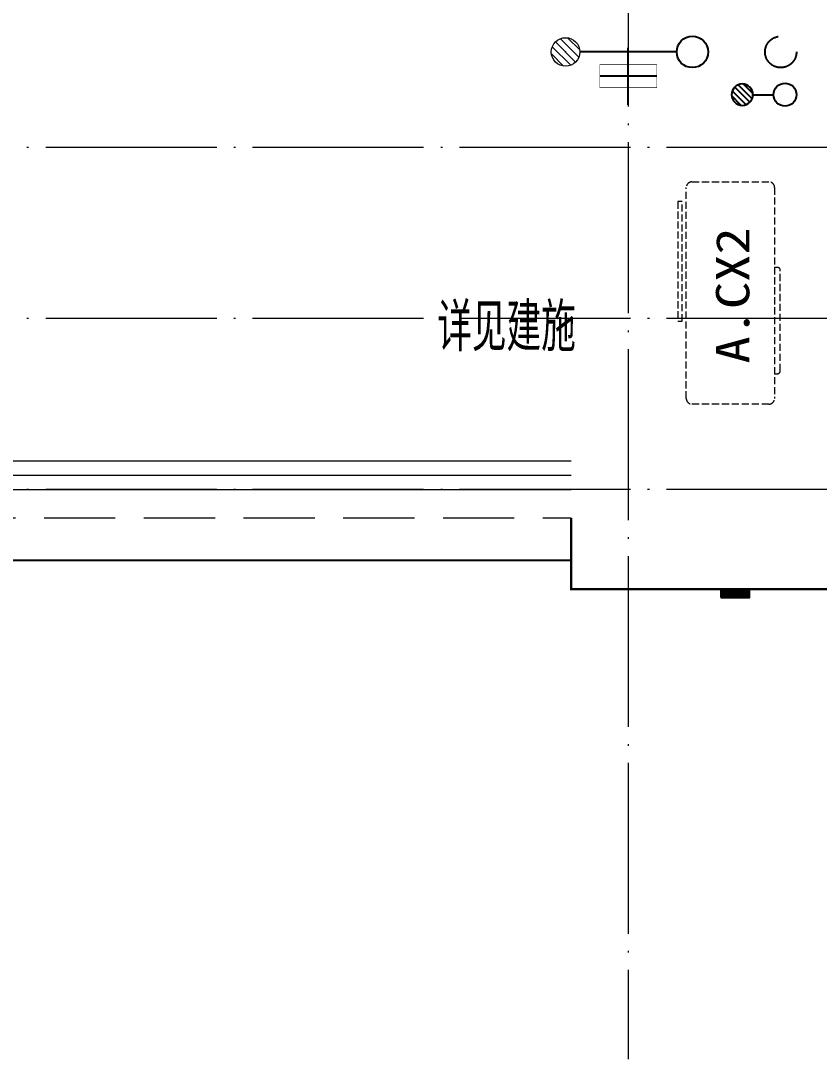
# Model space of a CAD drawing. Extents: x -518115 to 1124316, y -209821 to 1628073.
# Drawn here: x 847285 to 850087, y 593449 to 597093 of the extents above; entities that cross this region are included whole.
import ezdxf

# ---------------------------------------------------------------- set-up
doc = ezdxf.new("R2010")
doc.units = 0
doc.header["$LTSCALE"] = 1000
doc.header["$MEASUREMENT"] = 0
doc.linetypes.add('DASH', pattern=[0.35, 0.25, -0.1])
doc.linetypes.add('DOTE', pattern=[2.42, 2, -0.2, 0.02, -0.2])
for name, color, linetype, lineweight in [('DOTE', 19, 'DOTE', 9), ('LVTRY', 1, 'Continuous', 13), ('平面-栏杆', 135, 'Continuous', 15), ('平面-看线', 45, 'Continuous', 15), ('平面-空调室内机', 176, 'Continuous', 9), ('平面-空调预留孔', 173, 'Continuous', 15), ('空调', 76, 'Continuous', 13)]:
    doc.layers.add(name, color=color, linetype=linetype, lineweight=lineweight)
for name, color, linetype in [('EQUIP_地漏', 7, 'Continuous'), ('PUB_TEXT', 4, 'Continuous'), ('VPIPE-凝结', 150, 'Continuous'), ('VPIPE-废水', 31, 'Continuous'), ('VPIPE-雨水', 4, 'DASH'), ('机电标识类', 1, 'Continuous'), ('看线', 251, 'Continuous'), ('立面', 73, 'Continuous'), ('铝合金', 144, 'Continuous')]:
    doc.layers.add(name, color=color, linetype=linetype)
doc.styles.add('_TCH_AXIS', font='COMPLEX', dxfattribs={"bigfont": 'GBCBIG'})
doc.styles.add('黑体', font='')
doc.styles.get('黑体').set_extended_font_data('SimHei')

# ---------------------------------------------------------------- blocks, each defined once
blk = doc.blocks.new('ferre')
at = {"layer": '平面-空调预留孔', "linetype": 'DASH', "ltscale": 0.1}
for p, q in [((93392.7, 115403.5), (93392.7, 115393.5)), ((93402.7, 115383.5), (93755.6, 115383.5)), ((93765.6, 115393.5), (93765.6, 115403.5))]:
    blk.add_line(p, q, dxfattribs=at)
blk.add_lwpolyline([(94045.9, 115403.5), (93305.9, 115403.5, -0.414214), (93285.9, 115423.5), (93285.9, 115693.5, -0.414214), (93305.9, 115713.5), (94045.9, 115713.5, -0.414214), (94065.9, 115693.5), (94065.9, 115423.5, -0.414214)], format="xyb", close=True, dxfattribs=at)
blk.add_lwpolyline([(93996.7, 115742.6), (93576.8, 115742.6), (93576.8, 115727.5), (93996.7, 115727.5)], close=True, dxfattribs=at)
for centre, start, end in [((93402.7, 115393.5), 180, 270), ((93755.6, 115393.5), 270, 0)]:
    blk.add_arc(centre, 10, start, end, dxfattribs=at)
at = {"layer": '平面-空调预留孔', "color": 251, "linetype": 'DASH', "ltscale": 0.1, "true_color": 0x636466, "style": '黑体', "width": 1.2}
blk.add_text('A.CX2', height=117.05, dxfattribs=at).set_placement((93428.3, 115492.1))
blk = doc.blocks.new('fergve')
at = {"layer": '平面-空调预留孔', "linetype": 'DASH', "ltscale": 0.1}
blk.add_blockref('ferre', (25670, -60415.8), dxfattribs=at)
blk = doc.blocks.new('dongkong')
blk.add_wipeout([(-603756, 210771), (-603756, 210570.8), (-603836, 210570.8), (-603836, 210771)])
at = {"layer": '机电标识类', "color": 250, "linetype": 'DASH', "ltscale": 400}
for p, q in [((-603796, 210771), (-603796, 210570.8)), ((-603896, 210670.7), (-603696, 210670.7))]:
    blk.add_line(p, q, dxfattribs=at)
at = {"layer": '空调', "color": 6, "linetype": 'DASH', "const_width": 2}
blk.add_lwpolyline([(-603756, 210771), (-603756, 210570.8), (-603836, 210570.8), (-603836, 210771)], close=True, dxfattribs=at)
blk = doc.blocks.new('GDGDRGDGDRGDR')
at = {"layer": '平面-空调室内机', "ltscale": 0.3, "xscale": -1, "rotation": 270}
blk.add_blockref('dongkong', (231445.9, 1046278.1), dxfattribs=at)
at = {"layer": '平面-空调预留孔', "rotation": 90}
blk.add_blockref('fergve', (497617.7, 322375.3), dxfattribs=at)
blk = doc.blocks.new('HFHFTHFD')
at = {"layer": 'DOTE', "linetype": 'DOTE', "ltscale": 0.3}
for p, q in [((442116.6, 601748.8), (442116.6, 593448.8)), ((472616.6, 596648.8), (418616.6, 596648.8)), ((472616.6, 596048.8), (418616.6, 596048.8)), ((472616.6, 595448.8), (418616.6, 595448.8))]:
    blk.add_line(p, q, dxfattribs=at)
blk = doc.blocks.new('$TwtSys$00000141')
at = {"color": 1}
for p, q in [((-47.1, 3.8), (-5, 45.9)), ((-47.1, 3.8), (-5, 45.9)), ((-43.6, -17.5), (17.5, 43.6)), ((-43.6, -17.5), (17.5, 43.6)), ((-33.2, -33.2), (33.2, 33.2)), ((-33.2, -33.2), (33.2, 33.2)), ((-16.2, -43.5), (43.8, 16.4)), ((-16.2, -43.5), (43.8, 16.4)), ((5.7, -46.1), (46.1, -5.7)), ((5.7, -46.1), (46.1, -5.7))]:
    blk.add_line(p, q, dxfattribs=at)
blk.add_circle((0, 0), 47, dxfattribs=at)
blk.add_circle((0, 0), 47, dxfattribs=at)
blk = doc.blocks.new('$lvtry$00000171')
for p, q in [((-74.2, 10.6), (-10.6, 74.2)), ((-69.8, -27.4), (27.4, 69.8)), ((-53, -53), (53, 53)), ((-27.4, -69.8), (69.8, 27.4)), ((10.6, -74.2), (74.2, -10.6))]:
    blk.add_line(p, q)
blk.add_circle((0, 0), 75)
blk.add_point((0, 0))

msp = doc.modelspace()

# ---------------------------------------------------------------- hatches: boundary and pattern name
at = {"layer": '立面'}
h = msp.add_hatch(dxfattribs=at)
h.set_pattern_fill('ANSI31', color=251, scale=2)
h.set_pattern_definition([(45, (-38483.731, -200496.651), (-2.24506403, 2.24506403), [])])
h.paths.add_polyline_path([(849741.6, 595068.8), (849841.6, 595068.8), (849841.6, 595098.8), (849741.6, 595098.8)])

# ---------------------------------------------------------------- linework, layer by layer
at = {"color": 30, "const_width": 8}
msp.add_lwpolyline([(850366.6, 595348.8), (850366.6, 595048.8), (850266.6, 595048.8), (850266.6, 595098.8), (849216.6, 595098.8), (849216.6, 595348.8)], dxfattribs=at)
at = {"layer": '平面-栏杆'}
for points in [[(844566.6, 595498.8), (849216.6, 595498.8)], [(844566.6, 595448.8), (849216.6, 595448.8)]]:
    msp.add_lwpolyline(points, dxfattribs=at)
at = {"layer": '平面-看线', "linetype": 'DASH'}
msp.add_lwpolyline([(844566.6, 595348.8), (849216.6, 595348.8)], dxfattribs=at)
at = {"layer": '看线', "color": 202, "ltscale": 0.5}
msp.add_lwpolyline([(849216.6, 595198.8), (844566.6, 595198.8)], dxfattribs=at)
at = {"layer": '立面', "color": 251}
msp.add_lwpolyline([(849741.6, 595068.8), (849841.6, 595068.8), (849841.6, 595098.8), (849741.6, 595098.8)], close=True, dxfattribs=at)
at = {"layer": '铝合金', "color": 6}
msp.add_lwpolyline([(849741.6, 595068.8), (849841.6, 595068.8), (849841.6, 595098.8), (849741.6, 595098.8)], close=True, dxfattribs=at)

# ---------------------------------------------------------------- texts
at = {"layer": 'PUB_TEXT', "style": '_TCH_AXIS'}
msp.add_text('详见建施', height=168.79, dxfattribs=at).set_placement((848746.3, 595933.5))

# ---------------------------------------------------------------- next in the draw order: block references
msp.add_blockref('GDGDRGDGDRGDR', (407300, 154416.7))

# ---------------------------------------------------------------- next in the draw order: linework, layer by layer
at = {"layer": 'VPIPE-凝结', "ltscale": 0.1}
msp.add_line((849586.6, 596983.8), (849246.6, 596983.8), dxfattribs=at)
msp.add_lwpolyline([(849854.2, 596833.8), (849926.6, 596833.8)], dxfattribs=at)
at = {"layer": 'VPIPE-凝结'}
msp.add_circle((849966.6, 596833.8), 40, dxfattribs=at)
at = {"layer": 'VPIPE-废水'}
msp.add_circle((849641.6, 596983.8), 55, dxfattribs=at)
at = {"layer": 'VPIPE-雨水'}
msp.add_circle((849951.6, 596983.8), 55, dxfattribs=at)
at = {"layer": '平面-看线'}
msp.add_lwpolyline([(844566.6, 595548.8), (849216.6, 595548.8)], dxfattribs=at)

# ---------------------------------------------------------------- next in the draw order: block references
msp.add_blockref('HFHFTHFD', (407300, 0))
at = {"layer": 'EQUIP_地漏', "xscale": 0.8, "yscale": -0.8, "zscale": 0.8, "rotation": 180}
msp.add_blockref('$TwtSys$00000141', (849816.6, 596833.8), dxfattribs=at)
at = {"layer": 'LVTRY', "xscale": 0.6666666667107825, "yscale": 0.6666666667107825, "rotation": 269.9999999939778}
msp.add_blockref('$lvtry$00000171', (849196.6, 596983.8), dxfattribs=at)

doc.saveas('drawing.dxf')
